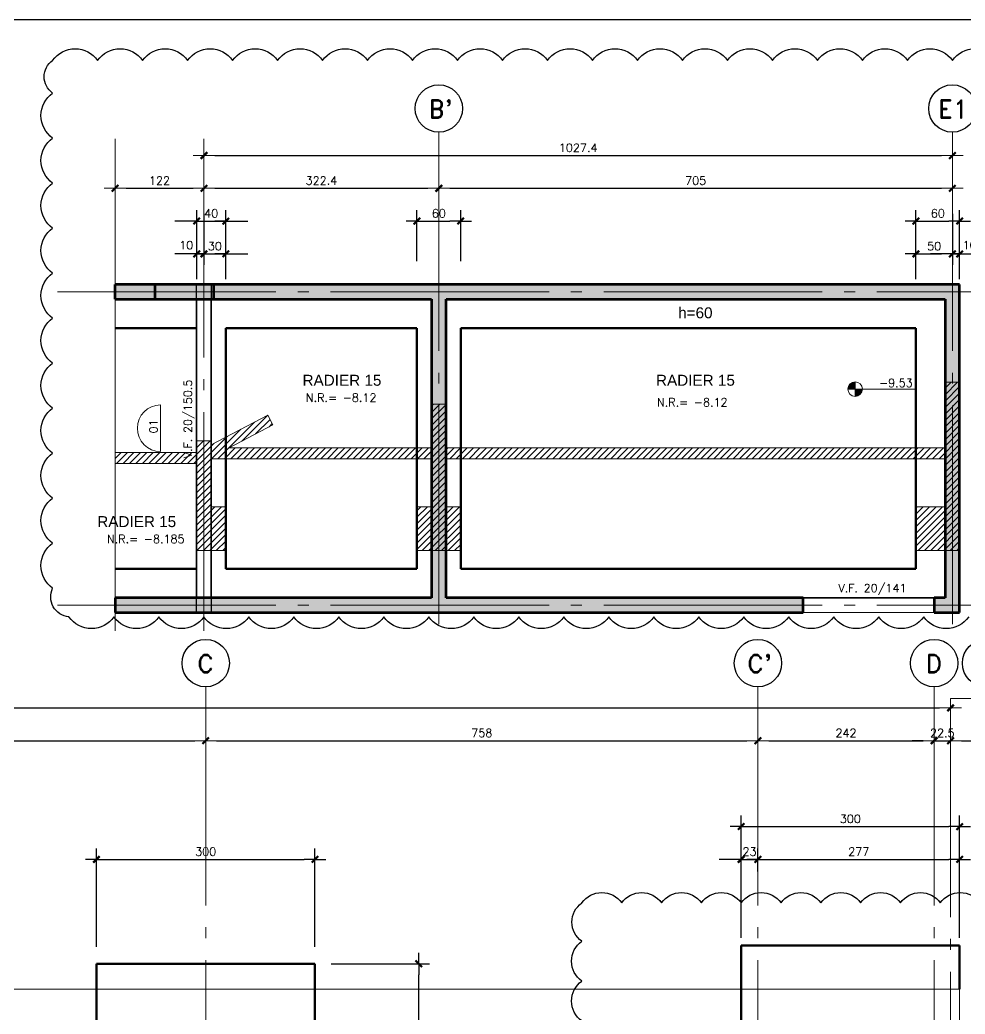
# Model space of a CAD drawing. Extents: x -58 to 5689, y 67 to 4123.
# Drawn here: x 2480 to 3778, y 2759 to 4123 of the extents above; entities that cross this region are included whole.
import ezdxf

# ---------------------------------------------------------------- set-up
doc = ezdxf.new("R2010")
doc.units = 0
doc.header["$LTSCALE"] = 30
doc.header["$MEASUREMENT"] = 0
for name, pattern in [('EJES', [12.5, 10, -1, 0.5, -1]), ('HIDDEN', [9.525, 6.35, -3.175]), ('RLE-PROYECCION', [35.719, 23.8125, -11.9065])]:
    doc.linetypes.add(name, pattern=pattern)
doc.layers.get('0').update_dxf_attribs({"linetype": 'CONTINUOUS'})
for name, color, linetype, lineweight in [('A-FLOR-HIDN', 5, 'RLE-PROYECCION', 25), ('Floor Tags', 7, 'CONTINUOUS', 9), ('RLE-CORTES-ABATIDOS', 1, 'CONTINUOUS', 15), ('RLE-COTAS', 2, 'CONTINUOUS', 9), ('RLE-EJE', 3, 'CONTINUOUS', 25), ('RLE-EJES', 1, 'EJES', 15), ('RLE-FUNDACION', 210, 'CONTINUOUS', 25), ('RLE-LOSA', 90, 'CONTINUOUS', 15), ('RLE-MURO', 170, 'CONTINUOUS', 25), ('RLE-NIVELES', 3, 'CONTINUOUS', 9), ('RLE-SOLID', 252, 'CONTINUOUS', 15), ('RLE-TEXTO-1', 9, 'CONTINUOUS', 9), ('RLE-VIGA', 3, 'CONTINUOUS', 15)]:
    doc.layers.add(name, color=color, linetype=linetype, lineweight=lineweight)
for name, color, linetype in [('RLA-FORMATO', 7, 'CONTINUOUS'), ('RLE-COTAS1', 2, 'CONTINUOUS'), ('RLE-HATCH2', 1, 'HIDDEN'), ('RLE-REVISION 0', 1, 'CONTINUOUS')]:
    doc.layers.add(name, color=color, linetype=linetype)
doc.styles.add('Arial_3', font='arial.ttf', dxfattribs={"height": 15})
doc.styles.add('ROMAND', font='romand', dxfattribs={"height": 31.5})
doc.styles.add('ROMANS', font='romans.shx', dxfattribs={"height": 11.25})
doc.dimstyles.new('ING-50', dxfattribs={"dimscale": 50, "dimtxt": 0.27, "dimasz": 0.3, "dimexe": 0, "dimexo": 0, "dimgap": 0.1, "dimtad": 1, "dimdec": 1, "dimzin": 12, "dimdsep": 46, "dimtxsty": 'ROMANS', "dimblk": 'TICK1', "dimblk1": 'TICK1', "dimblk2": 'TICK1', "dimcen": 0.09, "dimclrd": 2, "dimclre": 1, "dimclrt": 3, "dimadec": 0, "dimazin": 0, "dimtfac": 1, "dimtdec": 0, "dimtix": 1, "dimtmove": 2, "dimatfit": 3, "dimldrblk": 'TICK1', "dimfxl": 0, "dimfxlon": 1, "dimtolj": 1, "dimtzin": 0, "dimarcsym": 0})

# ---------------------------------------------------------------- blocks, each defined once
blk = doc.blocks.new('TICK1')
at = {"color": 2}
for points in [[(0, 0), (-1, 0)], [(0, 0), (1, 0)]]:
    blk.add_lwpolyline(points, dxfattribs=at)
at = {"color": 2, "const_width": 0.2}
blk.add_lwpolyline([(-0.3, -0.3), (0.3, 0.3)], dxfattribs=at)
blk = doc.blocks.new('*D53')
at = {"layer": 'RLE-COTAS', "color": 2, "lineweight": -2, "transparency": 16777216}
blk.add_line((625.2, 3179), (3742.7, 3179), dxfattribs=at)
at = {"layer": 'RLE-COTAS', "color": 2, "lineweight": -2, "transparency": 16777216, "xscale": 15, "yscale": 15, "zscale": 15, "rotation": 180}
blk.add_blockref('TICK1', (610.2, 3179), dxfattribs=at)
at = {"layer": 'RLE-COTAS', "color": 2, "lineweight": -2, "transparency": 16777216, "xscale": 15, "yscale": 15, "zscale": 15}
blk.add_blockref('TICK1', (3757.7, 3179), dxfattribs=at)
at = {"layer": 'RLE-COTAS', "color": 3, "transparency": 16777216, "insert": (2183.9, 3189.6), "char_height": 11.25, "width": 61.027, "attachment_point": 5, "style": 'ROMANS'}
blk.add_mtext('\\A1;3147.5', dxfattribs=at)
blk = doc.blocks.new('*D65')
at = {"layer": 'RLE-COTAS', "color": 2, "lineweight": -2, "transparency": 16777216}
blk.add_line((1750.2, 3134), (2720.2, 3134), dxfattribs=at)
at = {"layer": 'RLE-COTAS', "color": 2, "lineweight": -2, "transparency": 16777216, "xscale": 15, "yscale": 15, "zscale": 15, "rotation": 180}
blk.add_blockref('TICK1', (1735.2, 3134), dxfattribs=at)
at = {"layer": 'RLE-COTAS', "color": 2, "lineweight": -2, "transparency": 16777216, "xscale": 15, "yscale": 15, "zscale": 15}
blk.add_blockref('TICK1', (2735.2, 3134), dxfattribs=at)
at = {"layer": 'RLE-COTAS', "color": 3, "transparency": 16777216, "insert": (2235.2, 3144.6), "char_height": 11.25, "width": 44.301, "attachment_point": 5, "style": 'ROMANS'}
blk.add_mtext('\\A1;1000', dxfattribs=at)
blk = doc.blocks.new('*D66')
at = {"layer": 'RLE-COTAS', "color": 2, "lineweight": -2, "transparency": 16777216}
blk.add_line((2750.2, 3134), (3478.2, 3134), dxfattribs=at)
at = {"layer": 'RLE-COTAS', "color": 2, "lineweight": -2, "transparency": 16777216, "xscale": 15, "yscale": 15, "zscale": 15, "rotation": 180}
blk.add_blockref('TICK1', (2735.2, 3134), dxfattribs=at)
at = {"layer": 'RLE-COTAS', "color": 2, "lineweight": -2, "transparency": 16777216, "xscale": 15, "yscale": 15, "zscale": 15}
blk.add_blockref('TICK1', (3493.2, 3134), dxfattribs=at)
at = {"layer": 'RLE-COTAS', "color": 3, "transparency": 16777216, "insert": (3114.2, 3144.6), "char_height": 11.25, "width": 33.226, "attachment_point": 5, "style": 'ROMANS'}
blk.add_mtext('\\A1;758', dxfattribs=at)
blk = doc.blocks.new('*D67')
at = {"layer": 'RLE-COTAS', "color": 2, "lineweight": -2, "transparency": 16777216}
blk.add_line((3508.2, 3134), (3720.2, 3134), dxfattribs=at)
at = {"layer": 'RLE-COTAS', "color": 2, "lineweight": -2, "transparency": 16777216, "xscale": 15, "yscale": 15, "zscale": 15, "rotation": 180}
blk.add_blockref('TICK1', (3493.2, 3134), dxfattribs=at)
at = {"layer": 'RLE-COTAS', "color": 2, "lineweight": -2, "transparency": 16777216, "xscale": 15, "yscale": 15, "zscale": 15}
blk.add_blockref('TICK1', (3735.2, 3134), dxfattribs=at)
at = {"layer": 'RLE-COTAS', "color": 3, "transparency": 16777216, "insert": (3614.2, 3144.6), "char_height": 11.25, "width": 33.226, "attachment_point": 5, "style": 'ROMANS'}
blk.add_mtext('\\A1;242', dxfattribs=at)
blk = doc.blocks.new('*D68')
at = {"layer": 'RLE-COTAS', "color": 2, "lineweight": -2, "transparency": 16777216}
for p, q in [((3720.2, 3134), (3705.2, 3134)), ((3735.2, 3134), (3757.7, 3134)), ((3772.7, 3134), (3787.7, 3134))]:
    blk.add_line(p, q, dxfattribs=at)
at = {"layer": 'RLE-COTAS', "color": 2, "lineweight": -2, "transparency": 16777216, "xscale": 15, "yscale": 15, "zscale": 15}
blk.add_blockref('TICK1', (3735.2, 3134), dxfattribs=at)
at = {"layer": 'RLE-COTAS', "color": 2, "lineweight": -2, "transparency": 16777216, "xscale": 15, "yscale": 15, "zscale": 15, "rotation": 180}
blk.add_blockref('TICK1', (3757.7, 3134), dxfattribs=at)
at = {"layer": 'RLE-COTAS', "color": 3, "transparency": 16777216, "insert": (3746.4, 3144.6), "char_height": 11.25, "width": 38.877, "attachment_point": 5, "style": 'ROMANS'}
blk.add_mtext('\\A1;22.5', dxfattribs=at)
blk = doc.blocks.new('*D22')
at = {"layer": 'RLE-COTAS1', "color": 1, "lineweight": -2, "transparency": 16777216}
for p, q in [((2907.6, 2827.9), (3042.6, 2827.9)), ((2907.6, 2527.9), (3042.6, 2527.9))]:
    blk.add_line(p, q, dxfattribs=at)
at = {"layer": 'RLE-COTAS1', "color": 2, "lineweight": -2, "transparency": 16777216}
blk.add_line((3027.6, 2542.9), (3027.6, 2812.9), dxfattribs=at)
at = {"layer": 'RLE-COTAS1', "color": 2, "lineweight": -2, "transparency": 16777216, "xscale": 15, "yscale": 15, "zscale": 15}
for p, rotation in [((3027.6, 2827.9), 90), ((3027.6, 2527.9), 270)]:
    blk.add_blockref('TICK1', p, dxfattribs=dict(at, rotation=rotation))
at = {"layer": 'RLE-COTAS1', "color": 3, "transparency": 16777216, "insert": (3017, 2677.9), "char_height": 11.25, "width": 34.61, "attachment_point": 5, "rotation": 90, "style": 'ROMANS'}
blk.add_mtext('\\A1;300', dxfattribs=at)
blk = doc.blocks.new('*D23')
at = {"layer": 'RLE-COTAS1', "color": 1, "lineweight": -2, "transparency": 16777216}
for p, q in [((2585.2, 2851.2), (2585.2, 2986.2)), ((2885.2, 2851.2), (2885.2, 2986.2))]:
    blk.add_line(p, q, dxfattribs=at)
at = {"layer": 'RLE-COTAS1', "color": 2, "lineweight": -2, "transparency": 16777216}
blk.add_line((2600.2, 2971.2), (2870.2, 2971.2), dxfattribs=at)
at = {"layer": 'RLE-COTAS1', "color": 2, "lineweight": -2, "transparency": 16777216, "xscale": 15, "yscale": 15, "zscale": 15, "rotation": 180}
blk.add_blockref('TICK1', (2585.2, 2971.2), dxfattribs=at)
at = {"layer": 'RLE-COTAS1', "color": 2, "lineweight": -2, "transparency": 16777216, "xscale": 15, "yscale": 15, "zscale": 15}
blk.add_blockref('TICK1', (2885.2, 2971.2), dxfattribs=at)
at = {"layer": 'RLE-COTAS1', "color": 3, "transparency": 16777216, "insert": (2735.2, 2981.8), "char_height": 11.25, "width": 34.61, "attachment_point": 5, "style": 'ROMANS'}
blk.add_mtext('\\A1;300', dxfattribs=at)
blk = doc.blocks.new('*D24')
at = {"layer": 'RLE-COTAS1', "color": 1, "lineweight": -2, "transparency": 16777216}
for p, q in [((3470.2, 2863.5), (3470.2, 2986.2)), ((3493.2, 2954.6), (3493.2, 2986.2))]:
    blk.add_line(p, q, dxfattribs=at)
at = {"layer": 'RLE-COTAS1', "color": 2, "lineweight": -2, "transparency": 16777216}
for p, q in [((3455.2, 2971.2), (3440.2, 2971.2)), ((3470.2, 2971.2), (3493.2, 2971.2)), ((3508.2, 2971.2), (3523.2, 2971.2))]:
    blk.add_line(p, q, dxfattribs=at)
at = {"layer": 'RLE-COTAS1', "color": 2, "lineweight": -2, "transparency": 16777216, "xscale": 15, "yscale": 15, "zscale": 15}
blk.add_blockref('TICK1', (3470.2, 2971.2), dxfattribs=at)
at = {"layer": 'RLE-COTAS1', "color": 2, "lineweight": -2, "transparency": 16777216, "xscale": 15, "yscale": 15, "zscale": 15, "rotation": 180}
blk.add_blockref('TICK1', (3493.2, 2971.2), dxfattribs=at)
at = {"layer": 'RLE-COTAS1', "color": 3, "transparency": 16777216, "insert": (3481.7, 2981.8), "char_height": 11.25, "width": 23.074, "attachment_point": 5, "style": 'ROMANS'}
blk.add_mtext('\\A1;23', dxfattribs=at)
blk = doc.blocks.new('*D25')
at = {"layer": 'RLE-COTAS1', "color": 1, "lineweight": -2, "transparency": 16777216}
for p, q in [((3493.2, 2954.6), (3493.2, 2986.2)), ((3770.2, 2863.5), (3770.2, 2986.2))]:
    blk.add_line(p, q, dxfattribs=at)
at = {"layer": 'RLE-COTAS1', "color": 2, "lineweight": -2, "transparency": 16777216}
blk.add_line((3508.2, 2971.2), (3755.2, 2971.2), dxfattribs=at)
at = {"layer": 'RLE-COTAS1', "color": 2, "lineweight": -2, "transparency": 16777216, "xscale": 15, "yscale": 15, "zscale": 15, "rotation": 180}
blk.add_blockref('TICK1', (3493.2, 2971.2), dxfattribs=at)
at = {"layer": 'RLE-COTAS1', "color": 2, "lineweight": -2, "transparency": 16777216, "xscale": 15, "yscale": 15, "zscale": 15}
blk.add_blockref('TICK1', (3770.2, 2971.2), dxfattribs=at)
at = {"layer": 'RLE-COTAS1', "color": 3, "transparency": 16777216, "insert": (3631.7, 2981.8), "char_height": 11.25, "width": 34.61, "attachment_point": 5, "style": 'ROMANS'}
blk.add_mtext('\\A1;277', dxfattribs=at)
blk = doc.blocks.new('*D40')
at = {"layer": 'RLE-COTAS1', "color": 1, "lineweight": -2, "transparency": 16777216}
for p, q in [((3470.2, 2896.2), (3470.2, 3031.2)), ((3770.2, 2896.2), (3770.2, 3031.2))]:
    blk.add_line(p, q, dxfattribs=at)
at = {"layer": 'RLE-COTAS1', "color": 2, "lineweight": -2, "transparency": 16777216}
blk.add_line((3485.2, 3016.2), (3755.2, 3016.2), dxfattribs=at)
at = {"layer": 'RLE-COTAS1', "color": 2, "lineweight": -2, "transparency": 16777216, "xscale": 15, "yscale": 15, "zscale": 15, "rotation": 180}
blk.add_blockref('TICK1', (3470.2, 3016.2), dxfattribs=at)
at = {"layer": 'RLE-COTAS1', "color": 2, "lineweight": -2, "transparency": 16777216, "xscale": 15, "yscale": 15, "zscale": 15}
blk.add_blockref('TICK1', (3770.2, 3016.2), dxfattribs=at)
at = {"layer": 'RLE-COTAS1', "color": 3, "transparency": 16777216, "insert": (3620.2, 3026.8), "char_height": 11.25, "width": 34.61, "attachment_point": 5, "style": 'ROMANS'}
blk.add_mtext('\\A1;300', dxfattribs=at)
blk = doc.blocks.new('RLE-ETIQUETA-VIGA-NUMERADA - Numerada Normal Centro Arriba-1323725-Fundaciones')
at = {"layer": 'RLE-TEXTO-1'}
blk.add_line((-0.639, 0.75), (0.639, 0.75), dxfattribs=at)
blk.add_arc((0, 0.75), 0.639, 360, 180, dxfattribs=at)
blk = doc.blocks.new('*D125')
at = {"layer": 'RLE-COTAS', "color": 2, "lineweight": -2, "transparency": 16777216}
blk.add_line((2747.8, 3937), (3745.2, 3937), dxfattribs=at)
at = {"layer": 'RLE-COTAS', "color": 2, "lineweight": -2, "transparency": 16777216, "xscale": 15, "yscale": 15, "zscale": 15, "rotation": 180}
blk.add_blockref('TICK1', (2732.8, 3937), dxfattribs=at)
at = {"layer": 'RLE-COTAS', "color": 2, "lineweight": -2, "transparency": 16777216, "xscale": 15, "yscale": 15, "zscale": 15}
blk.add_blockref('TICK1', (3760.2, 3937), dxfattribs=at)
at = {"layer": 'RLE-COTAS', "color": 3, "transparency": 16777216, "insert": (3246.5, 3947.6), "char_height": 11.25, "width": 61.027, "attachment_point": 5, "style": 'ROMANS'}
blk.add_mtext('\\A1;1027.4', dxfattribs=at)
blk = doc.blocks.new('*D126')
at = {"layer": 'RLE-COTAS', "color": 2, "lineweight": -2, "transparency": 16777216}
blk.add_line((2625.8, 3892), (2717.8, 3892), dxfattribs=at)
at = {"layer": 'RLE-COTAS', "color": 2, "lineweight": -2, "transparency": 16777216, "xscale": 15, "yscale": 15, "zscale": 15, "rotation": 180}
blk.add_blockref('TICK1', (2610.8, 3892), dxfattribs=at)
at = {"layer": 'RLE-COTAS', "color": 2, "lineweight": -2, "transparency": 16777216, "xscale": 15, "yscale": 15, "zscale": 15}
blk.add_blockref('TICK1', (2732.8, 3892), dxfattribs=at)
at = {"layer": 'RLE-COTAS', "color": 3, "transparency": 16777216, "insert": (2671.8, 3902.6), "char_height": 11.25, "width": 33.226, "attachment_point": 5, "style": 'ROMANS'}
blk.add_mtext('\\A1;122', dxfattribs=at)
blk = doc.blocks.new('*D127')
at = {"layer": 'RLE-COTAS', "color": 2, "lineweight": -2, "transparency": 16777216}
blk.add_line((2747.8, 3892), (3040.2, 3892), dxfattribs=at)
at = {"layer": 'RLE-COTAS', "color": 2, "lineweight": -2, "transparency": 16777216, "xscale": 15, "yscale": 15, "zscale": 15, "rotation": 180}
blk.add_blockref('TICK1', (2732.8, 3892), dxfattribs=at)
at = {"layer": 'RLE-COTAS', "color": 2, "lineweight": -2, "transparency": 16777216, "xscale": 15, "yscale": 15, "zscale": 15}
blk.add_blockref('TICK1', (3055.2, 3892), dxfattribs=at)
at = {"layer": 'RLE-COTAS', "color": 3, "transparency": 16777216, "insert": (2894, 3902.6), "char_height": 11.25, "width": 49.952, "attachment_point": 5, "style": 'ROMANS'}
blk.add_mtext('\\A1;322.4', dxfattribs=at)
blk = doc.blocks.new('*D128')
at = {"layer": 'RLE-COTAS', "color": 2, "lineweight": -2, "transparency": 16777216}
blk.add_line((3070.2, 3892), (3745.2, 3892), dxfattribs=at)
at = {"layer": 'RLE-COTAS', "color": 2, "lineweight": -2, "transparency": 16777216, "xscale": 15, "yscale": 15, "zscale": 15, "rotation": 180}
blk.add_blockref('TICK1', (3055.2, 3892), dxfattribs=at)
at = {"layer": 'RLE-COTAS', "color": 2, "lineweight": -2, "transparency": 16777216, "xscale": 15, "yscale": 15, "zscale": 15}
blk.add_blockref('TICK1', (3760.2, 3892), dxfattribs=at)
at = {"layer": 'RLE-COTAS', "color": 3, "transparency": 16777216, "insert": (3407.7, 3902.6), "char_height": 11.25, "width": 33.226, "attachment_point": 5, "style": 'ROMANS'}
blk.add_mtext('\\A1;705', dxfattribs=at)
blk = doc.blocks.new('*D129')
at = {"layer": 'RLE-COTAS1', "color": 1, "lineweight": -2, "transparency": 16777216}
for p, q in [((3025.2, 3792), (3025.2, 3862)), ((3085.2, 3792), (3085.2, 3862))]:
    blk.add_line(p, q, dxfattribs=at)
at = {"layer": 'RLE-COTAS1', "color": 2, "lineweight": -2, "transparency": 16777216}
blk.add_line((3040.2, 3847), (3070.2, 3847), dxfattribs=at)
at = {"layer": 'RLE-COTAS1', "color": 2, "lineweight": -2, "transparency": 16777216, "xscale": 15, "yscale": 15, "zscale": 15, "rotation": 180}
blk.add_blockref('TICK1', (3025.2, 3847), dxfattribs=at)
at = {"layer": 'RLE-COTAS1', "color": 2, "lineweight": -2, "transparency": 16777216, "xscale": 15, "yscale": 15, "zscale": 15}
blk.add_blockref('TICK1', (3085.2, 3847), dxfattribs=at)
at = {"layer": 'RLE-COTAS1', "color": 3, "transparency": 16777216, "insert": (3055.2, 3857.6), "char_height": 11.25, "width": 22.151, "attachment_point": 5, "style": 'ROMANS'}
blk.add_mtext('\\A1;60', dxfattribs=at)
blk = doc.blocks.new('*D130')
at = {"layer": 'RLE-COTAS1', "color": 1, "lineweight": -2, "transparency": 16777216}
for p, q in [((2722.8, 3792), (2722.8, 3862)), ((2762.8, 3812.2), (2762.8, 3862))]:
    blk.add_line(p, q, dxfattribs=at)
at = {"layer": 'RLE-COTAS1', "color": 2, "lineweight": -2, "transparency": 16777216}
for p, q in [((2707.8, 3847), (2692.8, 3847)), ((2722.8, 3847), (2762.8, 3847)), ((2777.8, 3847), (2792.8, 3847))]:
    blk.add_line(p, q, dxfattribs=at)
at = {"layer": 'RLE-COTAS1', "color": 2, "lineweight": -2, "transparency": 16777216, "xscale": 15, "yscale": 15, "zscale": 15}
blk.add_blockref('TICK1', (2722.8, 3847), dxfattribs=at)
at = {"layer": 'RLE-COTAS1', "color": 2, "lineweight": -2, "transparency": 16777216, "xscale": 15, "yscale": 15, "zscale": 15, "rotation": 180}
blk.add_blockref('TICK1', (2762.8, 3847), dxfattribs=at)
at = {"layer": 'RLE-COTAS1', "color": 3, "transparency": 16777216, "insert": (2742.8, 3857.6), "char_height": 11.25, "width": 22.151, "attachment_point": 5, "style": 'ROMANS'}
blk.add_mtext('\\A1;40', dxfattribs=at)
blk = doc.blocks.new('*D131')
at = {"layer": 'RLE-COTAS1', "color": 1, "lineweight": -2, "transparency": 16777216}
for p, q in [((2732.8, 3857), (2732.8, 3787)), ((2722.8, 3767.2), (2722.8, 3817))]:
    blk.add_line(p, q, dxfattribs=at)
at = {"layer": 'RLE-COTAS1', "color": 2, "lineweight": -2, "transparency": 16777216}
for p, q in [((2707.8, 3802), (2692.8, 3802)), ((2722.8, 3802), (2732.8, 3802)), ((2747.8, 3802), (2762.8, 3802))]:
    blk.add_line(p, q, dxfattribs=at)
at = {"layer": 'RLE-COTAS1', "color": 2, "lineweight": -2, "transparency": 16777216, "xscale": 15, "yscale": 15, "zscale": 15}
blk.add_blockref('TICK1', (2722.8, 3802), dxfattribs=at)
at = {"layer": 'RLE-COTAS1', "color": 2, "lineweight": -2, "transparency": 16777216, "xscale": 15, "yscale": 15, "zscale": 15, "rotation": 180}
blk.add_blockref('TICK1', (2732.8, 3802), dxfattribs=at)
at = {"layer": 'RLE-COTAS1', "color": 3, "transparency": 16777216, "insert": (2698.8, 3819.6), "char_height": 11.25, "width": 22.151, "attachment_point": 1, "line_spacing_factor": 0.941778, "style": 'ROMANS'}
blk.add_mtext('\\A1;10', dxfattribs=at)
blk = doc.blocks.new('*D132')
at = {"layer": 'RLE-COTAS1', "color": 1, "lineweight": -2, "transparency": 16777216}
for p, q in [((2732.8, 3857), (2732.8, 3787)), ((2762.8, 3767.2), (2762.8, 3817))]:
    blk.add_line(p, q, dxfattribs=at)
at = {"layer": 'RLE-COTAS1', "color": 2, "lineweight": -2, "transparency": 16777216}
for p, q in [((2717.8, 3802), (2702.8, 3802)), ((2732.8, 3802), (2762.8, 3802)), ((2777.8, 3802), (2792.8, 3802))]:
    blk.add_line(p, q, dxfattribs=at)
at = {"layer": 'RLE-COTAS1', "color": 2, "lineweight": -2, "transparency": 16777216, "xscale": 15, "yscale": 15, "zscale": 15}
blk.add_blockref('TICK1', (2732.8, 3802), dxfattribs=at)
at = {"layer": 'RLE-COTAS1', "color": 2, "lineweight": -2, "transparency": 16777216, "xscale": 15, "yscale": 15, "zscale": 15, "rotation": 180}
blk.add_blockref('TICK1', (2762.8, 3802), dxfattribs=at)
at = {"layer": 'RLE-COTAS1', "color": 3, "transparency": 16777216, "insert": (2747.8, 3812.6), "char_height": 11.25, "width": 22.151, "attachment_point": 5, "style": 'ROMANS'}
blk.add_mtext('\\A1;30', dxfattribs=at)
blk = doc.blocks.new('*D133')
at = {"layer": 'RLE-COTAS1', "color": 1, "lineweight": -2, "transparency": 16777216}
for p, q in [((3710.2, 3792), (3710.2, 3862)), ((3770.2, 3792), (3770.2, 3862))]:
    blk.add_line(p, q, dxfattribs=at)
at = {"layer": 'RLE-COTAS1', "color": 2, "lineweight": -2, "transparency": 16777216}
blk.add_line((3725.2, 3847), (3755.2, 3847), dxfattribs=at)
at = {"layer": 'RLE-COTAS1', "color": 2, "lineweight": -2, "transparency": 16777216, "xscale": 15, "yscale": 15, "zscale": 15, "rotation": 180}
blk.add_blockref('TICK1', (3710.2, 3847), dxfattribs=at)
at = {"layer": 'RLE-COTAS1', "color": 2, "lineweight": -2, "transparency": 16777216, "xscale": 15, "yscale": 15, "zscale": 15}
blk.add_blockref('TICK1', (3770.2, 3847), dxfattribs=at)
at = {"layer": 'RLE-COTAS1', "color": 3, "transparency": 16777216, "insert": (3740.2, 3857.6), "char_height": 11.25, "width": 22.151, "attachment_point": 5, "style": 'ROMANS'}
blk.add_mtext('\\A1;60', dxfattribs=at)
blk = doc.blocks.new('*D134')
at = {"layer": 'RLE-COTAS1', "color": 1, "lineweight": -2, "transparency": 16777216}
for p, q in [((3760.2, 3857), (3760.2, 3787)), ((3710.2, 3767.2), (3710.2, 3817))]:
    blk.add_line(p, q, dxfattribs=at)
at = {"layer": 'RLE-COTAS1', "color": 2, "lineweight": -2, "transparency": 16777216}
blk.add_line((3725.2, 3802), (3745.2, 3802), dxfattribs=at)
at = {"layer": 'RLE-COTAS1', "color": 2, "lineweight": -2, "transparency": 16777216, "xscale": 15, "yscale": 15, "zscale": 15, "rotation": 180}
blk.add_blockref('TICK1', (3710.2, 3802), dxfattribs=at)
at = {"layer": 'RLE-COTAS1', "color": 2, "lineweight": -2, "transparency": 16777216, "xscale": 15, "yscale": 15, "zscale": 15}
blk.add_blockref('TICK1', (3760.2, 3802), dxfattribs=at)
at = {"layer": 'RLE-COTAS1', "color": 3, "transparency": 16777216, "insert": (3735.2, 3812.6), "char_height": 11.25, "width": 22.151, "attachment_point": 5, "style": 'ROMANS'}
blk.add_mtext('\\A1;50', dxfattribs=at)
blk = doc.blocks.new('*D135')
at = {"layer": 'RLE-COTAS1', "color": 1, "lineweight": -2, "transparency": 16777216}
for p, q in [((3760.2, 3857), (3760.2, 3787)), ((3770.2, 3767.2), (3770.2, 3817))]:
    blk.add_line(p, q, dxfattribs=at)
at = {"layer": 'RLE-COTAS1', "color": 2, "lineweight": -2, "transparency": 16777216}
for p, q in [((3745.2, 3802), (3730.2, 3802)), ((3760.2, 3802), (3770.2, 3802)), ((3785.2, 3802), (3800.2, 3802))]:
    blk.add_line(p, q, dxfattribs=at)
at = {"layer": 'RLE-COTAS1', "color": 2, "lineweight": -2, "transparency": 16777216, "xscale": 15, "yscale": 15, "zscale": 15}
blk.add_blockref('TICK1', (3760.2, 3802), dxfattribs=at)
at = {"layer": 'RLE-COTAS1', "color": 2, "lineweight": -2, "transparency": 16777216, "xscale": 15, "yscale": 15, "zscale": 15, "rotation": 180}
blk.add_blockref('TICK1', (3770.2, 3802), dxfattribs=at)
at = {"layer": 'RLE-COTAS1', "color": 3, "transparency": 16777216, "insert": (3774.2, 3819.6), "char_height": 11.25, "width": 22.151, "attachment_point": 1, "line_spacing_factor": 0.941778, "style": 'ROMANS'}
blk.add_mtext('\\A1;10', dxfattribs=at)
blk = doc.blocks.new('Spot Elevations - RLE - Target Filled-1315085-Fundaciones')
at = {"layer": 'RLE-NIVELES'}
h = blk.add_hatch(color=1, dxfattribs=at)
edge = h.paths.add_edge_path()
edge.add_line((-0.2, 0), (-0.4, 0))
edge.add_arc((-0.2, 0), 0.2, 90, 180, ccw=False)
edge.add_line((-0.2, 0.2), (-0.2, 0))
h = blk.add_hatch(color=1, dxfattribs=at)
edge = h.paths.add_edge_path()
edge.add_line((-0.2, 0), (0, 0))
edge.add_arc((-0.2, 0), 0.2, 270, 360, ccw=False)
edge.add_line((-0.2, -0.2), (-0.2, 0))
for p, q in [((-0.4, 0), (-0.2, 0)), ((-0.2, 0), (-0.2, 0.2)), ((-0.2, 0), (-0.2, -0.2)), ((0, 0), (-0.2, 0))]:
    blk.add_line(p, q, dxfattribs=at)
blk.add_circle((-0.2, 0), 0.2, dxfattribs=at)
for start, end in [(90, 180), (270, 0)]:
    blk.add_arc((-0.2, 0), 0.2, start, end, dxfattribs=at)

msp = doc.modelspace()

# ---------------------------------------------------------------- hatches: boundary and pattern name
at = {"layer": 'RLE-HATCH2'}
h = msp.add_hatch(dxfattribs=at)
h.set_pattern_fill('ANSI31', color=1, scale=50, style=0)
h.paths.add_polyline_path([(2722.756, 3394.933), (2762.756, 3394.933), (2762.756, 3454.933), (2742.756, 3454.933), (2742.756, 3520.933), (3045.199, 3520.933), (3045.199, 3454.933), (3025.199, 3454.933), (3025.199, 3394.933), (3085.199, 3394.933), (3085.199, 3454.933), (3065.199, 3454.933), (3065.199, 3520.933), (3750.199, 3520.933), (3750.199, 3454.933), (3710.199, 3454.933), (3710.199, 3394.933), (3770.199, 3394.933), (3770.199, 3625.933), (3750.199, 3625.933), (3750.199, 3535.933), (3065.199, 3535.933), (3065.199, 3595.933), (3045.199, 3595.933), (3045.199, 3535.933), (2767.447, 3535.933), (2827.458, 3567.415), (2820.49, 3580.698), (2742.756, 3539.919), (2742.756, 3545.433), (2722.756, 3545.433), (2722.756, 3529.433), (2610.756, 3529.433), (2610.756, 3514.433), (2722.756, 3514.433), (2722.756, 3397.602)])
at = {"layer": 'RLE-SOLID'}
for points in [[(2610.756, 3739.933), (2665.711, 3739.933), (2665.711, 3759.933), (2610.756, 3759.933)], [(2745.773, 3739.933), (2745.773, 3759.933), (2665.711, 3759.933), (2665.711, 3739.933)]]:
    msp.add_hatch(color=256, dxfattribs=at).paths.add_polyline_path(points)
at = {"layer": 'RLE-SOLID', "lineweight": 25}
for points in [[(3750.199, 3739.933), (3770.199, 3739.933), (3770.199, 3759.933), (2745.773, 3759.933), (2745.773, 3739.933), (3349.236, 3739.933)], [(3065.199, 3329.933), (3065.199, 3739.933), (3045.199, 3739.933), (3045.199, 3329.933)], [(3770.199, 3329.933), (3770.199, 3739.933), (3750.199, 3739.933), (3750.199, 3329.933)], [(3555.2, 3309.933), (3555.2, 3329.933), (2610.756, 3329.933), (2610.756, 3309.933), (3349.236, 3309.933)], [(3770.199, 3309.933), (3770.199, 3329.933), (3735.199, 3329.933), (3735.199, 3309.933)]]:
    msp.add_hatch(color=256, dxfattribs=at).paths.add_polyline_path(points)

# ---------------------------------------------------------------- linework, layer by layer
at = {"layer": 'A-FLOR-HIDN'}
for p, q in [((2722.756, 3739.938), (2722.756, 3759.933)), ((2742.756, 3759.933), (2742.756, 3739.938)), ((2722.756, 3309.933), (2722.756, 3329.928)), ((2742.756, 3329.928), (2742.756, 3309.933))]:
    msp.add_line(p, q, dxfattribs=at)
at = {"layer": 'RLA-FORMATO', "color": 6, "linetype": 'Continuous'}
msp.add_lwpolyline([(-58.1, 4123.098), (-58.1, 68.098), (5686.9, 68.098), (5686.9, 4123.098)], close=True, dxfattribs=at)
at = {"layer": 'RLE-CORTES-ABATIDOS'}
for p, q in [((3770.199, 3625.933), (3750.199, 3625.933)), ((3750.199, 3625.933), (3750.199, 3535.933)), ((3770.199, 3394.933), (3770.199, 3625.933)), ((3065.199, 3595.933), (3045.199, 3595.933)), ((3045.199, 3595.933), (3045.199, 3535.933)), ((3065.199, 3535.933), (3065.199, 3595.933)), ((2820.49, 3580.698), (2742.756, 3539.919)), ((2827.458, 3567.415), (2820.49, 3580.698)), ((2767.447, 3535.933), (2827.458, 3567.415)), ((2742.756, 3545.433), (2722.756, 3545.433)), ((2722.756, 3545.433), (2722.756, 3529.433)), ((2742.756, 3539.919), (2742.756, 3545.433)), ((3045.199, 3535.933), (2767.447, 3535.933)), ((3750.199, 3535.933), (3065.199, 3535.933)), ((2722.756, 3529.433), (2610.756, 3529.433)), ((2610.756, 3529.433), (2610.756, 3514.433)), ((2742.756, 3454.933), (2742.756, 3520.933)), ((2742.756, 3520.933), (3045.199, 3520.933)), ((3045.199, 3520.933), (3045.199, 3454.933)), ((3065.199, 3454.933), (3065.199, 3520.933)), ((3065.199, 3520.933), (3750.199, 3520.933)), ((3750.199, 3520.933), (3750.199, 3454.933)), ((2610.756, 3514.433), (2722.756, 3514.433)), ((2722.756, 3514.433), (2722.756, 3394.933)), ((2762.756, 3454.933), (2742.756, 3454.933)), ((2762.756, 3394.933), (2762.756, 3454.933)), ((3045.199, 3454.933), (3025.199, 3454.933)), ((3025.199, 3454.933), (3025.199, 3394.933)), ((3085.199, 3454.933), (3065.199, 3454.933)), ((3085.199, 3394.933), (3085.199, 3454.933)), ((3750.199, 3454.933), (3710.199, 3454.933)), ((3710.199, 3454.933), (3710.199, 3394.933)), ((2722.756, 3394.933), (2762.756, 3394.933)), ((3025.199, 3394.933), (3085.199, 3394.933)), ((3710.199, 3394.933), (3770.199, 3394.933))]:
    msp.add_line(p, q, dxfattribs=at)
at = {"layer": 'RLE-EJE'}
for centre in [(3055.199, 4001.495), (3760.199, 4001.495), (2735.199, 3240.433), (3493.199, 3240.433), (3735.199, 3240.433), (3806.45, 3240.433)]:
    msp.add_circle(centre, 32.5, dxfattribs=at)
at = {"layer": 'RLE-EJES', "linetype": 'EJES'}
for p, q in [((2610.756, 3959.933), (2610.756, 3279.933)), ((2732.756, 3959.933), (2732.756, 3279.933))]:
    msp.add_line(p, q, dxfattribs=at)
at = {"layer": 'RLE-EJES', "linetype": 'EJES', "lineweight": 9}
for p, q in [((3055.199, 3968.995), (3055.199, 3267.392)), ((3760.199, 3968.995), (3760.199, 3267.392)), ((2531.641, 3749.933), (4370.199, 3749.928)), ((2531.641, 3319.933), (4370.199, 3319.928)), ((2735.199, 3207.933), (2735.199, 532.933)), ((3493.199, 3207.933), (3493.199, 532.933)), ((3735.199, 3207.933), (3735.199, 532.933)), ((3757.699, 3191.963), (3757.699, 548.583)), ((3757.699, 3191.963), (3806.45, 3191.963))]:
    msp.add_line(p, q, dxfattribs=at)
at = {"layer": 'RLE-FUNDACION', "color": 6, "lineweight": 50}
for p, q in [((2610.756, 3699.933), (2722.756, 3699.933)), ((2762.756, 3369.933), (2762.756, 3699.933)), ((2762.756, 3699.933), (3025.199, 3699.933)), ((3025.199, 3699.933), (3025.199, 3369.933)), ((3085.199, 3369.933), (3085.199, 3699.933)), ((3085.199, 3699.933), (3710.199, 3699.933)), ((3710.199, 3699.933), (3710.199, 3369.933)), ((2722.756, 3369.933), (2610.756, 3369.933)), ((3025.199, 3369.933), (2762.756, 3369.933)), ((3710.199, 3369.933), (3085.199, 3369.933))]:
    msp.add_line(p, q, dxfattribs=at)
at = {"layer": 'RLE-FUNDACION', "lineweight": 50}
for p, q in [((3770.199, 2852.933), (3470.199, 2852.933)), ((3470.199, 2852.933), (3470.199, 2717.933)), ((3770.199, 2792.938), (3770.199, 2852.933)), ((2885.199, 2827.933), (2585.199, 2827.933)), ((2585.199, 2827.933), (2585.199, 2717.933)), ((2885.199, 2717.933), (2885.199, 2827.933))]:
    msp.add_line(p, q, dxfattribs=at)
at = {"layer": 'RLE-LOSA'}
for p, q in [((2610.756, 3739.933), (2610.756, 3329.933)), ((3555.2, 3309.933), (3735.199, 3309.933)), ((3770.199, 2792.933), (570.199, 2792.933)), ((3770.199, 2712.933), (3770.199, 2792.933))]:
    msp.add_line(p, q, dxfattribs=at)
at = {"layer": 'RLE-MURO', "color": 160, "lineweight": 70}
for p, q in [((3770.199, 3759.933), (2610.756, 3759.933)), ((2610.756, 3739.933), (2610.756, 3759.933)), ((2665.711, 3739.933), (2665.711, 3759.933)), ((2745.773, 3759.933), (2745.773, 3739.933)), ((3770.199, 3309.933), (3770.199, 3759.933)), ((2610.756, 3739.933), (3045.199, 3739.933)), ((3045.199, 3739.933), (3045.199, 3329.933)), ((3065.199, 3739.933), (3750.199, 3739.933)), ((3065.199, 3329.933), (3065.199, 3739.933)), ((3750.199, 3739.933), (3750.199, 3329.933)), ((3045.199, 3329.933), (2610.756, 3329.933)), ((2610.756, 3329.933), (2610.756, 3309.933)), ((3555.2, 3329.933), (3065.199, 3329.933)), ((3555.2, 3309.933), (3555.2, 3329.933)), ((3750.199, 3329.933), (3735.199, 3329.933)), ((3735.199, 3329.933), (3735.199, 3309.933)), ((2610.756, 3309.933), (3555.2, 3309.933)), ((3735.199, 3309.933), (3770.199, 3309.933))]:
    msp.add_line(p, q, dxfattribs=at)
at = {"layer": 'RLE-NIVELES'}
for p, q in [((3653.466, 3616.474), (3636.721, 3616.474)), ((3710.199, 3616.474), (3653.466, 3616.474))]:
    msp.add_line(p, q, dxfattribs=at)
at = {"layer": 'RLE-REVISION 0'}
for points in [[(3782.596, 3303.919, -0.52056705), (3720.837, 3303.919, -0.52056705), (3659.079, 3303.919, -0.52056705), (3597.321, 3303.919, -0.52056705), (3535.563, 3303.919, -0.52056705), (3473.804, 3303.919, -0.52056705), (3412.046, 3303.919, -0.52056705), (3350.288, 3303.919, -0.52056705), (3288.529, 3303.919, -0.52056705), (3226.771, 3303.919, -0.52056705), (3165.013, 3303.919, -0.52056705), (3103.255, 3303.919, -0.52056705), (3041.496, 3303.919, -0.52056705), (2979.738, 3303.919, -0.52056705), (2917.98, 3303.919, -0.52056705), (2856.222, 3303.919, -0.52056705), (2794.463, 3303.919, -0.52056705), (2732.705, 3303.919, -0.52056705), (2670.947, 3303.919, -0.52056705), (2609.188, 3303.919, -0.52056705), (2547.43, 3303.919, -0.52056705), (2525.081, 3343.328, -0.52056705), (2525.081, 3405.086, -0.52056705), (2525.081, 3466.844, -0.52056705), (2525.081, 3528.603, -0.52056705), (2525.081, 3590.361, -0.52056705), (2525.081, 3652.119, -0.52056705), (2525.081, 3713.877, -0.52056705), (2525.081, 3775.636, -0.52056705), (2525.081, 3837.394, -0.52056705), (2525.081, 3899.152, -0.52056705), (2525.081, 3960.911, -0.52056705), (2525.081, 4022.669, -0.52056705), (2525.081, 4067.465, -0.52056705), (2586.839, 4067.465, -0.52056705), (2648.597, 4067.465, -0.52056705), (2710.356, 4067.465, -0.52056705), (2772.114, 4067.465, -0.52056705), (2833.872, 4067.465, -0.52056705), (2895.631, 4067.465, -0.52056705), (2957.389, 4067.465, -0.52056705), (3019.147, 4067.465, -0.52056705), (3080.905, 4067.465, -0.52056705), (3142.664, 4067.465, -0.52056705), (3204.422, 4067.465, -0.52056705), (3266.18, 4067.465, -0.52056705), (3327.938, 4067.465, -0.52056705), (3389.697, 4067.465, -0.52056705), (3451.455, 4067.465, -0.52056705), (3513.213, 4067.465, -0.52056705), (3574.972, 4067.465, -0.52056705), (3636.73, 4067.465, -0.52056705), (3698.488, 4067.465, -0.52056705), (3760.246, 4067.465, -0.52056705), (3822.005, 4067.465, -0.52056705)], [(3251.58, 2749.435, -0.52056705), (3251.58, 2804.109, -0.52056705), (3251.58, 2858.782, -0.52056705), (3251.58, 2911.391, -0.52056705), (3306.254, 2911.391, -0.52056705), (3360.927, 2911.391, -0.52056705), (3415.601, 2911.391, -0.52056705), (3470.275, 2911.391, -0.52056705), (3524.948, 2911.391, -0.52056705), (3579.622, 2911.391, -0.52056705), (3634.295, 2911.391, -0.52056705), (3688.969, 2911.391, -0.52056705), (3743.642, 2911.391, -0.52056705), (3798.316, 2911.391, -0.52056705)]]:
    msp.add_lwpolyline(points, format="xyb", dxfattribs=at)
at = {"layer": 'RLE-VIGA', "color": 80, "lineweight": 35}
for p, q in [((2722.756, 3739.933), (2722.756, 3545.433)), ((2742.756, 3545.433), (2742.756, 3739.933)), ((2722.756, 3545.433), (2722.756, 3529.433)), ((2742.756, 3539.919), (2742.756, 3545.433)), ((2742.756, 3520.933), (2742.756, 3539.919)), ((2722.756, 3529.433), (2722.756, 3514.433)), ((2742.756, 3394.933), (2742.756, 3520.933)), ((2722.756, 3514.433), (2722.756, 3394.933)), ((2722.756, 3394.933), (2722.756, 3329.933)), ((2742.756, 3329.933), (2742.756, 3394.933)), ((3555.2, 3329.933), (3735.199, 3329.933))]:
    msp.add_line(p, q, dxfattribs=at)

# ---------------------------------------------------------------- block references
at = {"layer": 'RLE-NIVELES', "xscale": 49.99999999999998, "yscale": 49.99999999999998, "zscale": 49.99999999999998}
msp.add_blockref('Spot Elevations - RLE - Target Filled-1315085-Fundaciones', (3636.721, 3616.474), dxfattribs=at)
at = {"layer": 'RLE-TEXTO-1', "xscale": 49.99999999999998, "yscale": 49.99999999999998, "zscale": 49.99999999999998, "rotation": 89.99999999999991}
msp.add_blockref('RLE-ETIQUETA-VIGA-NUMERADA - Numerada Normal Centro Arriba-1323725-Fundaciones', (2710.805, 3562.74), dxfattribs=at)

# ---------------------------------------------------------------- texts
at = {"layer": 'Floor Tags', "char_height": 15, "width": 133.08012, "attachment_point": 1, "style": 'Arial_3'}
for insert in [(2868.086, 3636.105), (3353.352, 3636.105), (2586.329, 3442.151)]:
    msp.add_mtext('RADIER 15', dxfattribs=dict(at, insert=insert))
at = {"layer": 'RLE-EJE', "color": 5, "lineweight": 9, "char_height": 25, "width": 1, "attachment_point": 1, "style": 'ROMAND'}
for s, insert in [("B'", (3041.481, 4013.381)), ('E1', (3740.681, 4013.381)), ('C', (2723.631, 3252.319)), ("C'", (3478.655, 3252.319)), ('D', (3723.63, 3252.319))]:
    msp.add_mtext(s, dxfattribs=dict(at, insert=insert))
at = {"layer": 'RLE-NIVELES', "char_height": 11.25, "attachment_point": 5, "line_spacing_factor": 0.941778, "style": 'ROMANS'}
for s, insert, width in [('-9.53', (3682.576, 3624.89), 47.59471), ('N.R.= -8.12', (2921.13, 3604.718), 107.12636), ('N.R.= -8.12', (3403.154, 3598.357), 107.12636), ('N.R.= -8.185', (2652.909, 3410.764), 118.75722)]:
    msp.add_mtext(s, dxfattribs=dict(at, insert=insert, width=width))
at = {"layer": 'RLE-TEXTO-1'}
for s, insert, char_height, width, attachment_point, style in [('h=60', (3383.772, 3728.665), 15, 72.55272, 1, 'Arial_3'), ('V.F. 20/141', (3650.452, 3341.52), 11.25, 109.0295, 5, 'ROMANS')]:
    msp.add_mtext(s, dxfattribs=dict(at, insert=insert, char_height=char_height, width=width, attachment_point=attachment_point, style=style))
at = {"layer": 'RLE-TEXTO-1', "char_height": 11.25, "attachment_point": 5, "rotation": 90, "style": 'ROMANS'}
for s, insert, width in [('V.F. 20/150.5', (2712.5, 3575.469), 126.66662), ('01', (2663.471, 3565.324), 23.24894)]:
    msp.add_mtext(s, dxfattribs=dict(at, insert=insert, width=width))

# ---------------------------------------------------------------- dimensions: what is measured, and where the dimension line sits
at = {"layer": 'RLE-COTAS'}
for base, p1, p2, picture, middle in [((3760.199, 3937.003), (2732.756, 3942.003), (3760.199, 3942.003), '*D125', (3246.478, 3947.628)), ((2732.756, 3892.003), (2610.756, 3897.003), (2732.756, 3897.003), '*D126', (2671.756, 3902.628)), ((3055.199, 3892.003), (2732.756, 3897.003), (3055.199, 3897.003), '*D127', (2893.978, 3902.628)), ((3760.199, 3892.003), (3055.199, 3897.003), (3760.199, 3897.003), '*D128', (3407.699, 3902.628)), ((3757.699, 3178.983), (610.199, 3183.983), (3757.699, 3183.983), '*D53', (2183.949, 3189.608)), ((2735.199, 3133.983), (1735.199, 3138.983), (2735.199, 3138.983), '*D65', (2235.199, 3144.608)), ((3493.199, 3133.983), (2735.199, 3138.983), (3493.199, 3138.983), '*D66', (3114.199, 3144.608)), ((3735.199, 3133.983), (3493.199, 3138.983), (3735.199, 3138.983), '*D67', (3614.199, 3144.608)), ((3757.699, 3133.983), (3735.199, 3138.983), (3757.699, 3138.983), '*D68', (3746.449, 3144.608))]:
    dim = msp.add_linear_dim(base=base, p1=p1, p2=p2, dimstyle='ING-50', override={"dimexe": 0, "dimexo": 0, "dimdec": 1, "dimfxl": 0, "dimfxlon": 1}, dxfattribs=at)
    dim.commit()
    dim.dimension.update_dxf_attribs({"geometry": picture, "text_midpoint": middle})
at = {"layer": 'RLE-COTAS1'}
for base, p1, p2, picture, middle in [((2732.756, 3802.003), (2722.756, 3767.2), (2732.756, 3872.003), '*D131', (2709.875, 3812.082)), ((3770.199, 3802.003), (3760.199, 3872.003), (3770.199, 3767.2), '*D135', (3785.28, 3812.082))]:
    dim = msp.add_linear_dim(base=base, p1=p1, p2=p2, dimstyle='ING-50', override={"dimexe": 0.3, "dimexo": 0, "dimdec": 1, "dimfxl": 1.1, "dimfxlon": 1}, dxfattribs=at)
    dim.commit()
    dim.dimension.update_dxf_attribs({"geometry": picture, "text_midpoint": middle, "dimtype": 160})
for base, p1, p2, override, picture, middle in [((2762.756, 3847.003), (2722.756, 3777.003), (2762.756, 3812.2), {"dimexe": 0.3, "dimexo": 0, "dimdec": 1, "dimfxl": 1.1, "dimfxlon": 1}, '*D130', (2742.756, 3857.628)), ((2762.756, 3802.003), (2732.756, 3872.003), (2762.756, 3767.2), {"dimexe": 0.3, "dimexo": 0, "dimdec": 1, "dimfxl": 1.1, "dimfxlon": 1}, '*D132', (2747.756, 3812.628)), ((3085.199, 3847.003), (3025.199, 3777.003), (3085.199, 3777.003), {"dimexe": 0.3, "dimexo": 0, "dimdec": 1, "dimfxl": 1.1, "dimfxlon": 1}, '*D129', (3055.199, 3857.628)), ((3760.199, 3802.003), (3710.199, 3767.2), (3760.199, 3872.003), {"dimexe": 0.3, "dimexo": 0, "dimdec": 1, "dimfxl": 1.1, "dimfxlon": 1}, '*D134', (3735.199, 3812.628)), ((3770.199, 3847.003), (3710.199, 3777.003), (3770.199, 3777.003), {"dimexe": 0.3, "dimexo": 0, "dimdec": 1, "dimfxl": 1.1, "dimfxlon": 1}, '*D133', (3740.199, 3857.628)), ((3770.199, 3016.213), (3470.199, 2891.213), (3770.199, 2891.213), {"dimexe": 0.3, "dimexo": 0, "dimdec": 1, "dimfxl": 2.4, "dimfxlon": 1}, '*D40', (3620.199, 3026.838)), ((2885.199, 2971.213), (2585.199, 2846.213), (2885.199, 2846.213), {"dimexe": 0.3, "dimexo": 0, "dimdec": 1, "dimfxl": 2.4, "dimfxlon": 1}, '*D23', (2735.199, 2981.838)), ((3493.199, 2971.213), (3470.199, 2863.494), (3493.199, 2954.616), {"dimexe": 0.3, "dimexo": 0, "dimdec": 1, "dimfxl": 2.4, "dimfxlon": 1}, '*D24', (3481.699, 2981.838)), ((3770.199, 2971.213), (3493.199, 2954.616), (3770.199, 2863.494), {"dimexe": 0.3, "dimexo": 0, "dimdec": 1, "dimfxl": 2.4, "dimfxlon": 1}, '*D25', (3631.699, 2981.838))]:
    dim = msp.add_linear_dim(base=base, p1=p1, p2=p2, dimstyle='ING-50', override=override, dxfattribs=at)
    dim.commit()
    dim.dimension.update_dxf_attribs({"geometry": picture, "text_midpoint": middle})
dim = msp.add_linear_dim(base=(3027.627, 2827.933), p1=(2902.627, 2527.933), p2=(2902.627, 2827.933), angle=90, dimstyle='ING-50', override={"dimexe": 0.3, "dimexo": 0, "dimdec": 1, "dimfxl": 2.4, "dimfxlon": 1}, dxfattribs=at)
dim.commit()
dim.dimension.update_dxf_attribs({"geometry": '*D22', "text_midpoint": (3017.002, 2677.933)})

doc.saveas('drawing.dxf')
